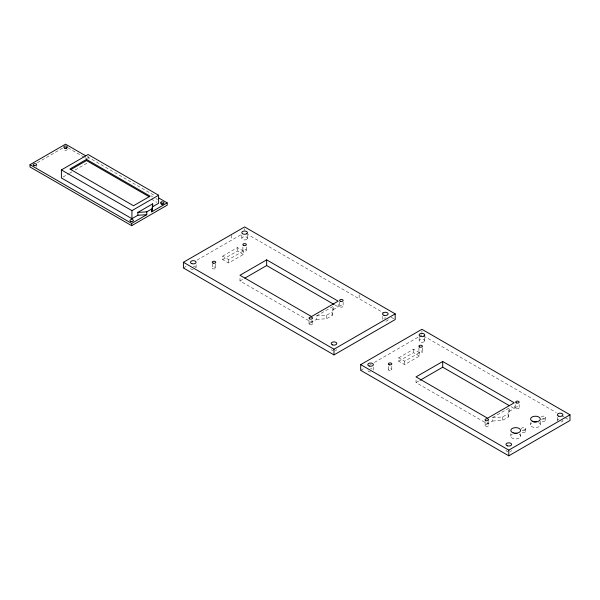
<?xml version="1.0" encoding="UTF-8"?>
<svg xmlns="http://www.w3.org/2000/svg" width="600" height="600" viewBox="0 0 600 600"><rect width="100%" height="100%" fill="white"/><g stroke="black" fill="none" stroke-linecap="round" stroke-linejoin="round"><path stroke-width="0.45" stroke-dasharray="3 2.25" d="M316.478 319.38L326.483 318.743L332.123 315.487L332.123 312.067L333.21 306.3L316.478 315.96L316.478 319.38L311.505 322.252L239.985 280.957L239.985 276.885M332.123 315.487L333.21 309.72L333.21 306.3M492.533 421.02L502.53 420.39L508.17 417.127L508.17 413.707L509.265 407.94L492.533 417.6L492.533 421.02L487.553 423.893L416.033 382.597L416.033 377.715M508.17 417.127L509.265 411.36L509.265 407.94M37.267 162.773L63.12 147.847M63.008 177.023L68.67 173.76M69.48 173.288L71.903 171.892M75.142 170.025L88.08 162.555M183.413 267.975L186.637 266.108M197.123 260.062L240.608 234.952M222.66 256.147L237.465 247.597L243.39 251.017A1.748 1.005 0 0 0 246.308 250.567A1.748 1.005 0 0 0 244.17 249.33A1.748 1.005 0 0 0 243.39 251.017L243.39 254.438L228.577 262.987L222.66 259.567L222.66 256.147L228.577 259.567L243.39 251.017M222.66 259.567L237.465 251.017L243.39 254.438M239.985 280.957L243.218 279.09M333.21 309.72L338.19 306.847L338.19 302.775M316.478 315.96L326.483 315.322L332.123 312.067M360.712 370.335L363.93 368.475M369.57 365.22L371.183 364.29M374.4 362.43L418.695 336.855M419.505 336.39L421.92 334.995L421.92 330.93M398.707 357.788L413.513 349.237L419.438 352.657A1.748 1.005 0 0 0 422.355 352.207A1.748 1.005 0 0 0 420.217 350.97A1.748 1.005 0 0 0 419.438 352.657L419.438 356.077L404.632 364.627L398.707 361.207L398.707 357.788L404.632 361.207L419.438 352.657M398.707 361.207L413.513 352.657L419.438 356.077M416.033 382.597L419.265 380.73M509.265 411.36L514.237 408.487L514.237 404.415M492.533 417.6L502.53 416.97L508.17 413.707M246.233 233.565L383.978 313.095M391.192 317.257L395.197 319.567M423.54 335.933L556.245 412.553M561.908 415.822L564.338 417.217M565.148 417.69L568.38 419.558M87.33 156.75L155.115 195.885M67.957 147.847L84.097 157.17M84.907 157.635L87.33 159.03M151.08 195.84L152.692 196.77M155.925 198.638L157.538 199.567M334.972 304.987L338.19 306.847M511.02 406.627L514.237 408.487M151.32 199.065L156.99 202.343M538.612 422.588L539.467 423.135A4.89 2.82 0 0 1 538.725 426.832A4.89 2.82 0 0 1 532.283 426.885L531.428 426.338A4.89 2.82 0 0 1 531.727 422.91M557.332 417.232L557.332 420.487M545.438 417.33L545.438 420.18M540.315 421.252L540.315 424.507M530.58 422.52L530.58 424.965M525.697 428.73L525.697 431.58M520.59 433.695L520.59 436.14M519.158 404.467L519.158 407.73M515.678 404.618L515.678 407.873M510.817 433.695L510.817 436.14M502.53 416.97L502.53 420.39M488.558 421.395L488.558 425.467M487.553 422.265L487.553 423.893M485.07 421.395L485.07 425.467M424.695 337.627L424.695 340.882M422.415 347.873L422.415 351.945M419.145 337.252L419.145 340.507M418.928 347.873L418.928 351.945M413.513 349.237L413.513 352.657M404.632 361.207L404.632 364.627M391.815 366.36L391.815 369.615A1.748 1.005 0 0 1 389.197 370.485A1.748 1.005 0 0 1 389.197 368.745A1.748 1.005 0 0 1 391.815 369.615M388.32 366.36L388.32 369.615M382.538 316.312L382.538 319.567A2.79 1.612 0 0 1 386.048 318.015M373.38 367.08L373.38 370.335A2.79 1.612 0 0 0 370.582 368.722M359.138 294.683L359.138 298.748M343.11 302.017L343.11 306.09M339.63 302.16L339.63 306.233M326.483 315.322L326.483 318.743M312.51 320.572L312.51 323.827M311.505 320.625L311.505 322.252M309.022 320.572L309.022 323.827M247.395 235.267L247.395 238.522M246.368 247.05L246.368 250.305M244.62 228.562L244.62 230.19M242.88 247.05L242.88 250.305M241.845 234.892L241.845 238.147M237.465 247.597L237.465 251.017M231.788 235.163L231.788 240.045M228.577 259.567L228.577 262.987M215.76 263.903L215.76 267.975A1.748 1.005 0 0 1 213.142 268.845A1.748 1.005 0 0 1 213.142 267.097A1.748 1.005 0 0 1 215.76 267.975M212.272 263.903L212.272 267.975M196.08 264.712L196.08 267.975M88.08 156.3L88.08 158.977M370.582 371.947A2.79 1.612 0 0 1 367.793 370.335M562.822 420.075A2.79 1.612 0 0 1 560.13 422.1M557.43 420.908A2.79 1.612 0 0 1 560.13 418.882M511.582 450.127A2.79 1.612 0 0 1 511.493 450.548M511.215 450.938A2.79 1.612 0 0 1 510.188 451.522M508.072 451.688A2.79 1.612 0 0 1 506.002 450.127M519.158 434.145A4.89 2.82 0 0 1 519.158 438.135A4.89 2.82 0 0 1 512.25 438.135A4.89 2.82 0 0 1 512.25 434.145M541.53 419.572A2.093 1.208 0 0 1 544.695 419.25A2.093 1.208 0 0 1 544.695 421.103A2.093 1.208 0 0 1 541.53 420.78M522.12 430.725A2.093 1.208 0 0 1 525.315 430.882A2.093 1.208 0 0 1 524.49 432.675A2.093 1.208 0 0 1 521.58 431.888M541.32 417.015A2.093 1.208 0 0 1 544.395 416.28A2.093 1.208 0 0 1 544.822 418.185A2.093 1.208 0 0 1 541.53 417.93M521.58 429.037A2.093 1.208 0 0 1 523.785 427.522A2.093 1.208 0 0 1 525.502 429.24A2.093 1.208 0 0 1 522.12 429.585M67.282 149.265A1.748 1.005 0 0 1 66.817 149.985L66.465 150.157A1.748 1.005 0 0 1 64.35 150.038L64.065 149.835A1.748 1.005 0 0 1 63.795 149.34M36.45 166.462A1.748 1.005 0 0 1 36.623 167.227M193.29 269.587A2.79 1.612 0 0 1 190.59 268.388M193.29 266.362A2.79 1.612 0 0 1 195.983 267.555M336.69 349.627A2.79 1.612 0 0 1 335.392 350.603M333.27 350.767A2.79 1.612 0 0 1 331.298 349.627M388.118 319.567A2.79 1.612 0 0 1 384.607 321.127M246.862 239.303L246.353 239.603A2.79 1.612 0 0 1 242.955 239.625L242.43 239.333A2.79 1.612 0 0 1 242.708 237.165A2.79 1.612 0 0 1 246.48 237.135A2.79 1.612 0 0 1 246.862 239.303M424.155 341.663L423.645 341.962A2.79 1.612 0 0 1 420.248 341.993L419.73 341.692A2.79 1.612 0 0 1 420.007 339.525A2.79 1.612 0 0 1 423.78 339.495A2.79 1.612 0 0 1 424.155 341.663M516.278 408.562A1.748 1.005 0 0 0 519.127 407.993A1.748 1.005 0 0 0 516.847 406.853A1.748 1.005 0 0 0 516.278 408.562M485.58 426.18A1.748 1.005 0 0 0 488.498 425.73A1.748 1.005 0 0 0 486.36 424.5A1.748 1.005 0 0 0 485.58 426.18M340.222 306.923A1.748 1.005 0 0 0 343.08 306.353A1.748 1.005 0 0 0 340.793 305.205A1.748 1.005 0 0 0 340.222 306.923M309.532 324.54A1.748 1.005 0 0 0 312.45 324.09A1.748 1.005 0 0 0 310.312 322.853A1.748 1.005 0 0 0 309.532 324.54"/><path stroke-width="0.9" d="M151.703 211.837L152.678 203.858L137.865 212.407L137.865 215.257L131.933 218.685L61.395 177.96L61.395 169.92L88.08 154.515L158.61 195.24L158.61 203.272L152.678 206.708L151.703 211.837L167.22 202.875L167.22 205.155L131.685 225.675L30 166.972L30 164.692L65.543 144.172L85.718 155.82M86.49 159.42L69.892 169.005L133.515 205.74L150.113 196.155L86.49 159.42L86.49 160.56L149.31 196.83M70.68 169.688L86.49 160.56M61.395 169.92L131.933 210.645L158.61 195.24M137.865 212.407L146.76 211.845L151.703 208.987M30 164.692L131.685 223.395L146.76 214.695L146.76 211.845M183.413 262.275L244.62 226.935L395.197 313.875L395.197 319.567L333.99 354.907L183.413 267.975L183.413 262.275L333.99 349.207L395.197 313.875M266.663 259.853L239.985 275.257L311.505 316.553L338.19 301.147L266.663 259.853L266.663 265.553L334.17 304.522M244.83 278.153L266.663 265.553M360.712 364.635L421.92 329.295L570 414.795L570 420.487L508.793 455.827L360.712 370.335L360.712 364.635L508.793 450.127L570 414.795M442.717 361.493L416.033 376.897L487.553 418.192L514.237 402.787L442.717 361.493L442.717 367.192L509.415 405.697M420.075 380.265L442.717 367.192M137.865 215.257L146.76 214.695M158.347 197.752L167.22 202.875M508.793 450.127L508.793 455.827M333.99 349.207L333.99 354.907M152.678 203.858L152.678 206.708M131.933 210.645L131.933 218.685M131.685 223.395L131.685 225.675M533.805 422.077A4.89 2.82 0 0 1 536.325 421.965M514.44 433.41A4.89 2.82 0 0 1 516.967 433.41M64.613 148.447A1.748 1.005 0 0 1 66.727 148.56M161.303 204.322A1.748 1.005 0 0 1 163.05 204.248M246.862 233.603L246.353 233.903A2.79 1.612 0 0 1 242.955 233.925L242.43 233.632A2.79 1.612 0 0 1 242.708 231.465A2.79 1.612 0 0 1 246.48 231.435A2.79 1.612 0 0 1 246.862 233.603M424.155 335.962L423.645 336.263A2.79 1.612 0 0 1 420.248 336.293L419.73 335.993A2.79 1.612 0 0 1 420.007 333.825A2.79 1.612 0 0 1 423.78 333.795A2.79 1.612 0 0 1 424.155 335.962M161.303 202.042L160.965 202.215A1.748 1.005 0 0 0 160.845 203.445L161.145 203.64A1.748 1.005 0 0 0 163.5 203.603A1.748 1.005 0 0 0 163.642 202.237A1.748 1.005 0 0 0 161.303 202.042M66.817 147.705L66.465 147.877A1.748 1.005 0 0 1 64.35 147.757L64.065 147.555A1.748 1.005 0 0 1 64.485 146.22A1.748 1.005 0 0 1 66.832 146.347A1.748 1.005 0 0 1 66.817 147.705M532.283 421.185L531.428 420.638A4.89 2.82 0 0 1 534.63 416.257A4.89 2.82 0 0 1 540.158 419.783A4.89 2.82 0 0 1 532.283 421.185M369.188 366.03A2.79 1.612 0 0 0 373.38 364.635A2.79 1.612 0 0 0 369.188 363.24A2.79 1.612 0 0 0 369.188 366.03M516.278 402.862A1.748 1.005 0 0 0 519.127 402.293A1.748 1.005 0 0 0 516.847 401.153A1.748 1.005 0 0 0 516.278 402.862M485.58 420.48A1.748 1.005 0 0 0 488.498 420.03A1.748 1.005 0 0 0 486.36 418.8A1.748 1.005 0 0 0 485.58 420.48M419.438 346.957A1.748 1.005 0 0 0 422.355 346.507A1.748 1.005 0 0 0 420.217 345.27A1.748 1.005 0 0 0 419.438 346.957M558.735 416.19A2.79 1.612 0 0 0 562.92 414.795A2.79 1.612 0 0 0 558.735 413.393A2.79 1.612 0 0 0 558.735 416.19M507.397 445.822A2.79 1.612 0 0 0 511.582 444.428A2.79 1.612 0 0 0 507.397 443.033A2.79 1.612 0 0 0 507.397 445.822M389.197 364.785A1.748 1.005 0 0 0 391.815 363.915A1.748 1.005 0 0 0 389.197 363.045A1.748 1.005 0 0 0 389.197 364.785M513.263 432.877A4.89 2.82 0 0 0 520.59 430.44A4.89 2.82 0 0 0 513.263 427.995A4.89 2.82 0 0 0 513.263 432.877M34.065 165.562A1.748 1.005 0 0 0 36.682 164.692A1.748 1.005 0 0 0 34.065 163.815A1.748 1.005 0 0 0 34.065 165.562M130.808 221.415A1.748 1.005 0 0 0 133.425 220.545A1.748 1.005 0 0 0 130.808 219.675A1.748 1.005 0 0 0 130.808 221.415M191.887 263.67A2.79 1.612 0 0 0 196.08 262.275A2.79 1.612 0 0 0 191.887 260.88A2.79 1.612 0 0 0 191.887 263.67M340.222 301.222A1.748 1.005 0 0 0 343.08 300.653A1.748 1.005 0 0 0 340.793 299.505A1.748 1.005 0 0 0 340.222 301.222M309.532 318.84A1.748 1.005 0 0 0 312.45 318.39A1.748 1.005 0 0 0 310.312 317.153A1.748 1.005 0 0 0 309.532 318.84M243.39 245.317A1.748 1.005 0 0 0 246.308 244.868A1.748 1.005 0 0 0 244.17 243.63A1.748 1.005 0 0 0 243.39 245.317M383.933 315.27A2.79 1.612 0 0 0 388.118 313.875A2.79 1.612 0 0 0 383.933 312.472A2.79 1.612 0 0 0 383.933 315.27M332.595 344.903A2.79 1.612 0 0 0 336.788 343.507A2.79 1.612 0 0 0 332.595 342.112A2.79 1.612 0 0 0 332.595 344.903M213.142 263.145A1.748 1.005 0 0 0 215.76 262.275A1.748 1.005 0 0 0 213.142 261.397A1.748 1.005 0 0 0 213.142 263.145"/></g></svg>
